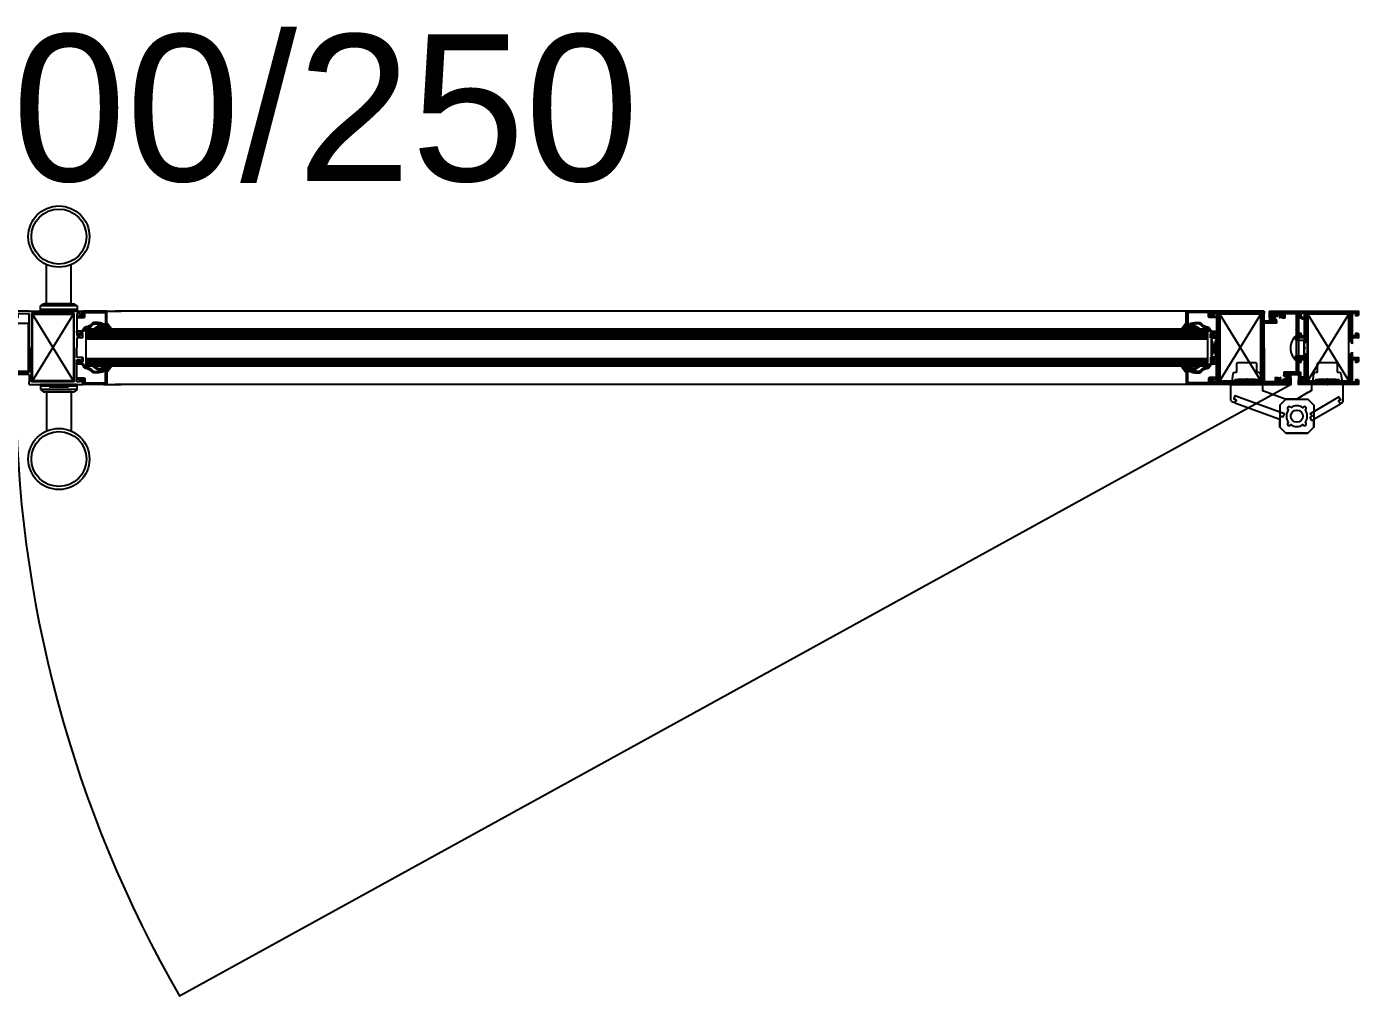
# Model space of a CAD drawing. Header units: inches. Extents: x 21 to 32698, y 13 to 3712.
# Drawn here: x 4992.7 to 5101.6, y 1296 to 1375.4 of the extents above; entities that cross this region are included whole.
import ezdxf

# ---------------------------------------------------------------- set-up
doc = ezdxf.new("R2010")
doc.units = ezdxf.units.IN
doc.header["$MEASUREMENT"] = 0
doc.layers.get('Defpoints').update_dxf_attribs({"color": 8, "lineweight": 25})
for name, color, linetype, lineweight in [('Z_MİM_-KM-DOOR-FRAM', 8, 'Continuous', 25), ('Z_MİM_-KM-DOOR-IDEN', 8, 'Continuous', 25), ('Z_MİM_-KM-GLAZ-CWMG-1', 8, 'Continuous', 25), ('Z_MİM_00', 8, 'Continuous', 25), ('Z_MİM_11', 8, 'Continuous', 25), ('Z_MİM_GOR3', 8, 'Continuous', 25), ('Z_MİM_MYM_CAM', 8, 'Continuous', 25), ('Z_MİM_profiller', 8, 'Continuous', 25)]:
    doc.layers.add(name, color=color, linetype=linetype, lineweight=lineweight)
doc.styles.add('STYLE1', font='arial.ttf', dxfattribs={"height": 1})
pattern_1 = [(45, (-12.07031, 30.651621), (-0.00883883476, 0.00883883476), [])]

# ---------------------------------------------------------------- blocks, each defined once
blk = doc.blocks.new('2213')
for p, q in [((50, 70), (94, 70)), ((50, 70), (50, 68)), ((50, 62), (50, 68)), ((52, 68), (52, 40)), ((87, 68), (52, 68)), ((87, 40), (87, 68)), ((89, 68), (89, 50)), ((92, 68), (89, 68)), ((92, 66), (92, 68)), ((50, 62), (40, 62)), ((40, 62), (40, 60)), ((40, 60), (50, 60)), ((50, 40.3), (50, 60)), ((89, 50), (92, 50)), ((89, 48), (89, 40.3)), ((94, 48), (89, 48)), ((92, 50), (92, 52)), ((50, 40.3), (50.3, 40)), ((50, 39.7), (50.3, 40)), ((50, 39.7), (50, 12)), ((52, 12), (52, 40)), ((87, 40), (87, 12)), ((89, 40.3), (88.7, 40)), ((89, 39.7), (88.7, 40)), ((89, 32), (89, 39.7)), ((94, 32), (89, 32)), ((89, 12), (89, 30)), ((89, 30), (92, 30)), ((92, 30), (92, 28)), ((28, 10), (28, 15.5)), ((31, 14.3), (29.5, 14.3)), ((29.5, 14.3), (29.5, 11.8)), ((29.5, 11.8), (39.5, 11.8)), ((39.5, 14.3), (38, 14.3)), ((39.5, 11.8), (39.5, 14.3)), ((41, 15.5), (41, 12)), ((41, 12), (50, 12)), ((87, 12), (52, 12)), ((92, 12), (89, 12)), ((92, 14), (92, 12)), ((50, 10), (28, 10)), ((50, 10), (94, 10))]:
    blk.add_line(p, q)
for points in [[(94, 70), (94, 67, -0.414214), (93, 66), (92, 66)], [(94, 48), (94, 51, 0.414214), (93, 52), (92, 52)], [(94, 32), (94, 29, -0.414214), (93, 28), (92, 28)], [(28, 15.5), (30.4, 15.5, -0.414214), (31, 14.9), (31, 14.3)], [(41, 15.5), (38.6, 15.5, 0.414214), (38, 14.9), (38, 14.3)], [(94, 10), (94, 13, 0.414214), (93, 14), (92, 14)]]:
    blk.add_lwpolyline(points, format="xyb")
blk = doc.blocks.new('*X99')
for p, q in [((0.6, 14.7), (1.1, 15.2)), ((4.5, 11.4), (0.8, 15.2)), ((1, 13.3), (2.1, 14.5)), ((3.3, 10.8), (1, 13.1)), ((1.3, 11.9), (3.2, 13.8)), ((1.6, 10.4), (4.2, 13)), ((4.3, 11.4), (5.2, 12.2)), ((1.3, 0.4), (0.9, 0.9)), ((1, 1), (3.1, 3.1)), ((1.1, 8.1), (1.6, 8.6)), ((2, 1.5), (1.5, 2.1)), ((4.5, 7.9), (1.6, 10.8)), ((1.9, 8.9), (3.3, 10.4)), ((1.9, 7.2), (3.6, 8.9)), ((4.5, 6.1), (1.9, 8.7)), ((2.7, 2.6), (2, 3.3)), ((4, 4.8), (2.5, 6.4)), ((2.5, 4.3), (4.6, 6.3)), ((2.6, 6.1), (4.4, 8)), ((3.4, 3.6), (2.6, 4.5))]:
    blk.add_line(p, q)
blk = doc.blocks.new('m12')
for p, q in [((-539.3, 1418.5), (-560.9, 1405.9)), ((-474.6, 1405.2), (-511.3, 1418.5))]:
    blk.add_line(p, q)
for points in [[(-562.1, 1405.2, 0.26675), (-563.3, 1403.1), (-563.3, 1390), (-550.6, 1390), (-550.3, 1390.3), (-550, 1390), (-537.3, 1390), (-537.3, 1395), (-535, 1396.4), (-534.9, 1396.8), (-534.4, 1396.7), (-525.3, 1402), (-516.3, 1402), (-511.3, 1407), (-511.3, 1425), (-516.3, 1430), (-534.3, 1430), (-539.3, 1425), (-539.3, 1418.5), (-537.6, 1419.5), (-536.2, 1417.1), (-537.9, 1416.1), (-536.5, 1413.8), (-559.8, 1400.2), (-561.3, 1402.6), (-559.5, 1403.6), (-560.9, 1405.9)], [(-484.3, 1390.3), (-484.6, 1390), (-497.3, 1390), (-497.3, 1395), (-502.7, 1397), (-502.8, 1397.3), (-503.2, 1397.2), (-516.5, 1402), (-534.3, 1402), (-539.3, 1407), (-539.3, 1425), (-534.3, 1430), (-516.3, 1430), (-511.3, 1425), (-511.3, 1418.5), (-512.2, 1416), (-514.1, 1416.7), (-515.1, 1414), (-474.7, 1399.3), (-473.7, 1401.9), (-475.6, 1402.6), (-474.6, 1405.2), (-472.9, 1404.5, -0.315299), (-471.3, 1402.2), (-471.3, 1390), (-484, 1390)], [(-520.4, 1409.1), (-520, 1408.7, 1.081053), (-518, 1410.7), (-518.4, 1411.1, 0.320572), (-518.4, 1421), (-518, 1421.3), (-518.4, 1421), (-518, 1421.3, 1.081053), (-520, 1423.3), (-520.4, 1422.9, 0.320572), (-530.2, 1422.9), (-530.6, 1423.3, 1.081053), (-532.6, 1421.3), (-532.2, 1421, 0.320572), (-532.2, 1411.1), (-532.6, 1410.7, 1.081053), (-530.6, 1408.7), (-530.2, 1409.1), (-530.6, 1408.7), (-530.2, 1409.1, 0.320572)], [(-558.3, 1379.5, 0.414214), (-558.8, 1380), (-559.8, 1380, -0.369155), (-561.3, 1381.3), (-562.3, 1387.7, -0.460755), (-562, 1388), (-559.5, 1388, -0.414214), (-559.3, 1387.8), (-559.3, 1387.6, -0.414214), (-559.6, 1387.3), (-559.8, 1387.3, 0.414214), (-560.1, 1387), (-560.1, 1386.7, 0.414214), (-559.8, 1386.4), (-557.3, 1386.4), (-557.3, 1385.9), (-550.8, 1385.9), (-550.3, 1385.4), (-549.8, 1385.9), (-543.3, 1385.9), (-543.3, 1386.4), (-540.8, 1386.4, 0.414214), (-540.5, 1386.7), (-540.5, 1387, 0.414214), (-540.8, 1387.3), (-541, 1387.3, -0.414214), (-541.3, 1387.6), (-541.3, 1387.8, -0.414214), (-541, 1388), (-538.5, 1388, -0.460755), (-538.3, 1387.7), (-539.3, 1381.3, -0.369155), (-540.8, 1380), (-541.8, 1380, 0.414214), (-542.3, 1379.5), (-542.3, 1373, -0.414214), (-543.3, 1372), (-550.3, 1372), (-557.3, 1372, -0.414214), (-558.3, 1373)], [(-492.3, 1379.5, 0.414214), (-492.8, 1380), (-493.8, 1380, -0.369155), (-495.3, 1381.3), (-496.3, 1387.7, -0.460755), (-496, 1388), (-493.5, 1388, -0.414214), (-493.3, 1387.8), (-493.3, 1387.6, -0.414214), (-493.6, 1387.3), (-493.8, 1387.3, 0.414214), (-494.1, 1387), (-494.1, 1386.7, 0.414214), (-493.8, 1386.4), (-491.3, 1386.4), (-491.3, 1385.9), (-484.8, 1385.9), (-484.3, 1385.4), (-483.8, 1385.9), (-477.3, 1385.9), (-477.3, 1386.4), (-474.8, 1386.4, 0.414214), (-474.5, 1386.7), (-474.5, 1387, 0.414214), (-474.8, 1387.3), (-475, 1387.3, -0.414214), (-475.3, 1387.6), (-475.3, 1387.8, -0.414214), (-475, 1388), (-472.5, 1388, -0.460755), (-472.3, 1387.7), (-473.3, 1381.3, -0.369155), (-474.8, 1380), (-475.8, 1380, 0.414214), (-476.3, 1379.5), (-476.3, 1373, -0.414214), (-477.3, 1372), (-484.3, 1372), (-491.3, 1372, -0.414214), (-492.3, 1373)]]:
    blk.add_lwpolyline(points, format="xyb", close=True)
blk.add_circle((-525.3, 1416), 5)
blk = doc.blocks.new('*X100')
for p, q in [((0.6, 14.7), (1.1, 15.2)), ((4.5, 11.4), (0.8, 15.2)), ((1, 13.3), (2.1, 14.5)), ((3.3, 10.8), (1, 13.1)), ((1.3, 11.9), (3.2, 13.8)), ((1.6, 10.4), (4.2, 13)), ((4.3, 11.4), (5.2, 12.2)), ((1.3, 0.4), (0.9, 0.9)), ((1, 1), (3.1, 3.1)), ((1.1, 8.1), (1.6, 8.6)), ((2, 1.5), (1.5, 2.1)), ((4.5, 7.9), (1.6, 10.8)), ((1.9, 8.9), (3.3, 10.4)), ((1.9, 7.2), (3.6, 8.9)), ((4.5, 6.1), (1.9, 8.7)), ((2.7, 2.6), (2, 3.3)), ((4, 4.8), (2.5, 6.4)), ((2.5, 4.3), (4.6, 6.3)), ((2.6, 6.1), (4.4, 8)), ((3.4, 3.6), (2.6, 4.5))]:
    blk.add_line(p, q)
blk = doc.blocks.new('2205')
for p, q in [((24, 52), (24, 56)), ((24, 56), (26.1, 56)), ((26.1, 56), (26.1, 57.5)), ((26.1, 57.5), (28.7, 55.4)), ((12, 50), (12, 52)), ((12, 52), (24, 52)), ((22, 50), (12, 50)), ((22, 15.3), (22, 50)), ((24, 5.7), (24, 50)), ((24, 50), (26, 50)), ((26, 54), (26, 50)), ((27.5, 54), (26, 54)), ((22, 15.3), (22.3, 15)), ((22.3, 15), (22, 14.7)), ((22, 2), (22, 14.7)), ((0, 0), (0, 5.5)), ((0, 5.5), (2.5, 5.5)), ((0, 0), (24, 0)), ((3, 4.3), (1.5, 4.3)), ((1.5, 4.3), (1.5, 1.8)), ((1.5, 1.8), (11.5, 1.8)), ((3, 5), (3, 4.3)), ((10, 4.3), (10, 5)), ((11.5, 4.3), (10, 4.3)), ((10.5, 5.5), (13, 5.5)), ((11.5, 1.8), (11.5, 4.3)), ((13, 5.5), (13, 2)), ((13, 2), (22, 2)), ((25.7, 5.7), (24, 5.7)), ((24, 0), (24, 4.2)), ((24, 4.2), (26, 4.2)), ((25.7, 5.7), (27.7, 6.8)), ((26, 4.2), (28.4, 5.6))]:
    blk.add_line(p, q)
for centre, radius, start, end in [((27.96, 54.82), 0.94, 240.70864, 38.08877), ((2.5, 5), 0.5, 0, 90), ((10.5, 5), 0.5, 90, 180), ((27.9, 6.11), 0.717, 314.47229, 106.04058)]:
    blk.add_arc(centre, radius, start, end)
blk = doc.blocks.new('*X97')
for p, q in [((30.1, 15.8), (28.6, 17.4)), ((28.7, 16.4), (29.3, 16.9)), ((29.4, 17), (30, 17.7)), ((29.7, 13.8), (30.1, 14.2)), ((30.5, 11.9), (29.7, 12.7)), ((29.9, 12.2), (32.8, 15.1)), ((30, 15.9), (30.7, 16.5)), ((32.3, 11.9), (30, 14.2)), ((30.5, 17.2), (30.1, 17.7)), ((31.1, 15.2), (32.1, 16.2)), ((32.9, 14.8), (31.2, 16.5)), ((34.1, 11.9), (31.2, 14.8)), ((31.3, 17.2), (31.9, 17.8)), ((31.3, 11.9), (33.6, 14.1)), ((32.3, 17.2), (31.7, 17.8)), ((33.1, 17.2), (33.5, 17.6)), ((33.1, 11.9), (35.1, 13.9)), ((35.8, 11.9), (33.6, 14.1)), ((34.1, 17.1), (33.7, 17.6)), ((34.9, 11.9), (36.1, 13.1)), ((37.3, 12.2), (36.4, 13.1)), ((36.6, 15.4), (36.6, 15.4)), ((36.6, 11.9), (38.8, 14)), ((38.3, 13), (36.9, 14.3)), ((37, 14), (37.7, 14.7)), ((39.2, 13.8), (39, 14))]:
    blk.add_line(p, q)
blk = doc.blocks.new('A$C26d8dfcf')
h = blk.add_hatch()
h.set_pattern_fill('ANSI31', color=256, scale=0.1, angle=360, style=0)
h.set_pattern_definition([(45, (70.36479, 30.64879), (-0.0088388348, 0.0088388348), [])])
edge = h.paths.add_edge_path()
edge.add_line((144.89, 78.9), (149.29, 78.9))
edge = h.paths.add_edge_path(flags=17)
edge.add_line((149.09, 78.5), (149.09, 78.7))
edge = h.paths.add_edge_path()
edge.add_line((149.09, 78.7), (148.79, 78.7))
edge = h.paths.add_edge_path()
edge.add_line((148.79, 78.7), (148.79, 76.9))
edge = h.paths.add_edge_path()
edge.add_line((148.79, 76.9), (149.09, 76.9))
edge = h.paths.add_edge_path(flags=16)
edge.add_line((149.09, 76.9), (149.09, 77.1))
edge = h.paths.add_edge_path()
edge.add_line((149.29, 76.7), (148.79, 76.7))
edge = h.paths.add_edge_path()
edge.add_line((148.79, 76.7), (148.79, 75.93))
edge = h.paths.add_edge_path()
edge.add_line((148.59, 75.9), (148.59, 78.7))
edge = h.paths.add_edge_path()
edge.add_line((148.59, 78.7), (145.09, 78.7))
edge = h.paths.add_edge_path()
edge.add_line((145.09, 78.7), (145.09, 75.9))
edge = h.paths.add_edge_path()
edge.add_line((148.79, 75.93), (148.76, 75.9))
edge = h.paths.add_edge_path()
edge.add_line((144.89, 75.93), (144.89, 78.7))
edge = h.paths.add_edge_path()
edge.add_line((144.89, 75.93), (144.92, 75.9))
edge = h.paths.add_edge_path()
edge.add_line((149.29, 76.7), (149.29, 77))
edge.add_arc((149.19, 77), 0.1, 0, 90)
edge.add_line((149.19, 77.1), (149.09, 77.1))
edge = h.paths.add_edge_path()
edge.add_line((149.29, 78.9), (149.29, 78.6))
edge.add_arc((149.19, 78.6), 0.1, 270, 360, ccw=False)
edge.add_line((149.19, 78.5), (149.09, 78.5))
edge = h.paths.add_edge_path()
edge.add_line((149.29, 72.9), (149.29, 73.2))
edge.add_arc((149.19, 73.2), 0.1, 0, 90)
edge.add_line((149.19, 73.3), (149.09, 73.3))
edge = h.paths.add_edge_path()
edge.add_line((149.29, 75.1), (149.29, 74.8))
edge.add_arc((149.19, 74.8), 0.1, 270, 360, ccw=False)
edge.add_line((149.19, 74.7), (149.09, 74.7))
edge = h.paths.add_edge_path()
edge.add_line((144.89, 75.87), (144.92, 75.9))
edge = h.paths.add_edge_path()
edge.add_line((144.89, 75.87), (144.89, 73.9))
edge = h.paths.add_edge_path()
edge.add_line((148.79, 75.87), (148.76, 75.9))
edge = h.paths.add_edge_path()
edge.add_line((145.09, 73.1), (145.09, 75.9))
edge = h.paths.add_edge_path()
edge.add_line((148.59, 73.1), (145.09, 73.1))
edge = h.paths.add_edge_path()
edge.add_line((148.59, 75.9), (148.59, 73.1))
edge = h.paths.add_edge_path()
edge.add_line((148.79, 75.1), (148.79, 75.87))
edge = h.paths.add_edge_path()
edge.add_line((149.29, 75.1), (148.79, 75.1))
edge = h.paths.add_edge_path(flags=16)
edge.add_line((149.09, 74.9), (149.09, 74.7))
edge = h.paths.add_edge_path()
edge.add_line((148.79, 74.9), (149.09, 74.9))
edge = h.paths.add_edge_path()
edge.add_line((148.79, 73.1), (148.79, 74.9))
edge = h.paths.add_edge_path()
edge.add_line((149.09, 73.1), (148.79, 73.1))
edge = h.paths.add_edge_path(flags=16)
edge.add_line((149.09, 73.3), (149.09, 73.1))
edge = h.paths.add_edge_path()
edge.add_line((144.89, 72.9), (149.29, 72.9))
edge = h.paths.add_edge_path()
edge.add_line((144.89, 72.9), (144.89, 73.1))
edge = h.paths.add_edge_path()
edge.add_line((144.89, 73.7), (144.89, 73.1))
edge = h.paths.add_edge_path()
edge.add_line((144.89, 73.7), (143.89, 73.7))
edge = h.paths.add_edge_path()
edge.add_line((143.89, 73.7), (143.89, 73.9))
edge = h.paths.add_edge_path()
edge.add_line((143.89, 73.9), (144.89, 73.9))
edge = h.paths.add_edge_path()
edge.add_line((144.89, 78.9), (142.69, 78.9))
edge = h.paths.add_edge_path()
edge.add_line((142.69, 78.9), (142.69, 78.35))
edge = h.paths.add_edge_path(flags=16)
edge.add_line((142.99, 78.47), (142.84, 78.47))
edge = h.paths.add_edge_path()
edge.add_line((142.84, 78.47), (142.84, 78.72))
edge = h.paths.add_edge_path()
edge.add_line((142.84, 78.72), (143.84, 78.72))
edge = h.paths.add_edge_path()
edge.add_line((143.84, 78.72), (143.84, 78.47))
edge = h.paths.add_edge_path(flags=16)
edge.add_line((143.84, 78.47), (143.69, 78.47))
edge = h.paths.add_edge_path()
edge.add_line((143.99, 78.35), (143.99, 78.7))
edge = h.paths.add_edge_path()
edge.add_line((143.99, 78.7), (144.89, 78.7))
edge = h.paths.add_edge_path()
edge.add_line((142.69, 78.35), (142.93, 78.35))
edge.add_arc((142.93, 78.41), 0.06, 270, 360)
edge.add_line((142.99, 78.41), (142.99, 78.47))
edge = h.paths.add_edge_path()
edge.add_line((143.99, 78.35), (143.75, 78.35))
edge.add_arc((143.75, 78.41), 0.06, 180, 270, ccw=False)
edge.add_line((143.69, 78.41), (143.69, 78.47))
h = blk.add_hatch(color=256)
h.paths.add_polyline_path([(145.09, 73.1), (145.09, 75.9), (145.09, 78.7), (148.59, 78.7), (148.59, 75.9), (148.59, 73.1)])
h.paths.add_polyline_path([(145.09, 73.1), (148.59, 73.1), (148.59, 75.9), (148.59, 78.7), (145.09, 78.7), (145.09, 75.9)], flags=16)
h = blk.add_hatch()
h.set_pattern_fill('ANSI31', color=256, scale=0.1, angle=360, style=0)
h.set_pattern_definition([(45, (-12.11031, 30.651621), (-0.00883883476, 0.00883883476), [])])
h.paths.add_polyline_path([(245.95, 73.1), (245.95, 75.87), (245.92, 75.9), (245.95, 75.93), (245.95, 77.9), (246.95, 77.9), (246.95, 78.1), (245.95, 78.1), (245.95, 78.7), (245.95, 78.9), (241.55, 78.9), (241.55, 78.6, 0.414214), (241.65, 78.5), (241.75, 78.5), (241.75, 78.7), (242.05, 78.7), (242.05, 76.9), (241.75, 76.9), (241.75, 77.1), (241.65, 77.1, 0.414214), (241.55, 77), (241.55, 76.7), (242.05, 76.7), (242.05, 75.93), (242.08, 75.9), (242.05, 75.87), (242.05, 75.1), (241.55, 75.1), (241.55, 74.8, 0.414214), (241.65, 74.7), (241.75, 74.7), (241.75, 74.9), (242.05, 74.9), (242.05, 73.1), (241.75, 73.1), (241.75, 73.3), (241.65, 73.3, 0.414214), (241.55, 73.2), (241.55, 72.9), (243.78, 72.9), (243.78, 73.1), (242.25, 73.1), (242.25, 75.9), (242.25, 78.7), (245.75, 78.7), (245.75, 75.9), (245.75, 73.1), (243.78, 73.1), (243.78, 72.9), (245.95, 72.9), (248.15, 72.9), (248.15, 73.45), (247.91, 73.45, 0.414214), (247.85, 73.39), (247.85, 73.33), (248, 73.33), (248, 73.08), (247, 73.08), (247, 73.33), (247.15, 73.33), (247.15, 73.39, 0.414214), (247.09, 73.45), (246.85, 73.45), (246.85, 73.1)])
h = blk.add_hatch()
h.set_pattern_fill('ANSI31', color=256, scale=0.1, angle=360, style=0)
h.set_pattern_definition(pattern_1)
h.paths.add_polyline_path([(248.55, 73.9), (247.55, 73.9), (247.55, 73.7), (248.75, 73.7), (248.75, 73.3), (248.96, 73.3), (248.96, 73.15), (249.22, 73.36, 0.819804), (249.1, 73.5), (248.95, 73.5), (248.95, 73.9), (248.75, 73.9), (248.75, 75.22), (248.55, 75.22)])
h.paths.add_polyline_path([(248.55, 77.43), (248.58, 77.4), (248.55, 77.37), (248.55, 76.52), (248.75, 76.52), (248.75, 78.33), (248.92, 78.33), (249.12, 78.22, 0.778257), (249.19, 78.34), (248.95, 78.48), (248.75, 78.48), (248.75, 78.9), (246.35, 78.9), (246.35, 78.35), (246.6, 78.35, 0.414214), (246.65, 78.4), (246.65, 78.47), (246.5, 78.47), (246.5, 78.72), (247.5, 78.72), (247.5, 78.47), (247.35, 78.47), (247.35, 78.4, 0.414214), (247.4, 78.35), (247.65, 78.35), (247.65, 78.7), (248.55, 78.7)])
h = blk.add_hatch()
h.set_pattern_fill('ANSI31', color=256, scale=0.1, angle=360, style=0)
h.set_pattern_definition(pattern_1)
h.paths.add_polyline_path([(253.65, 72.9), (253.65, 73.2, 0.414214), (253.55, 73.3), (253.45, 73.3), (253.45, 73.1), (253.15, 73.1), (253.15, 74.9), (253.45, 74.9), (253.45, 74.7), (253.56, 74.7, 0.383704), (253.65, 74.8), (253.65, 75.1), (253.15, 75.1), (253.15, 75.53), (252.99, 75.37), (252.95, 75.37), (252.95, 73.1), (250.34, 73.1), (250.34, 72.9)])
h.paths.add_polyline_path([(249.45, 73.1), (249.45, 75.4), (249.25, 75.4), (249.25, 75.1), (248.75, 75.1), (248.75, 74.8, 0.414214), (248.85, 74.7), (248.95, 74.7), (248.95, 74.9), (249.25, 74.9), (249.25, 73.1), (248.95, 73.1), (248.95, 73.3), (248.85, 73.3, 0.414214), (248.75, 73.2), (248.75, 72.9), (250.34, 72.9), (250.34, 73.1)])
h.paths.add_polyline_path([(249.45, 78.7), (252.95, 78.7), (252.95, 76.37), (252.99, 76.37), (253.15, 76.21), (253.15, 76.7), (253.65, 76.7), (253.65, 77, 0.414214), (253.55, 77.1), (253.45, 77.1), (253.45, 76.9), (253.15, 76.9), (253.15, 78.7), (253.45, 78.7), (253.45, 78.5), (253.55, 78.5, 0.414214), (253.65, 78.6), (253.65, 78.9), (248.75, 78.9), (248.75, 78.6, 0.414214), (248.85, 78.5), (248.95, 78.5), (248.95, 78.7), (249.25, 78.7), (249.25, 76.9), (248.95, 76.9), (248.95, 77.1), (248.85, 77.1, 0.414214), (248.75, 77), (248.75, 76.7), (249.25, 76.7), (249.25, 76.34), (249.45, 76.34)])
at = {"layer": 'Z_MİM_profiller'}
h = blk.add_hatch(color=256, dxfattribs=at)
edge = h.paths.add_edge_path()
edge.add_line((149.1, 77.24), (148.82, 77.24))
edge.add_arc((148.82, 77.18), 0.0546, 90, 240)
edge.add_line((148.79, 77.13), (148.99, 77.02))
edge.add_arc((149.01, 77.05), 0.03, 240, 360)
edge.add_line((149.04, 77.05), (149.04, 77.12))
edge.add_line((149.04, 77.12), (149.1, 77.12))
edge.add_arc((149.1, 77.42), 0.3, 270, 325)
edge.add_line((149.35, 77.24), (149.45, 77.4))
edge.add_arc((149.62, 77.28), 0.2, 100.3213, 145, ccw=False)
edge.add_arc((149.42, 78.38), 0.92, 280.3213, 318.6167)
edge.add_arc((150.26, 77.64), 0.2, 90, 138.6167, ccw=False)
edge.add_line((150.26, 77.84), (150.5, 77.84))
edge.add_arc((150.46, 76.85), 1, 61.045, 87.2706, ccw=False)
edge.add_arc((151.04, 77.9), 0.2, 241.045, 270)
edge.add_line((151.04, 77.7), (151.23, 77.7))
edge.add_arc((151.23, 77.73), 0.03, 270, 360)
edge.add_line((151.26, 77.73), (151.26, 78.87))
edge.add_arc((151.23, 78.87), 0.03, 0, 90)
edge.add_line((151.23, 78.9), (149.31, 78.9))
edge.add_arc((149.31, 78.87), 0.03, 90, 180)
edge.add_line((149.28, 78.87), (149.28, 78.81))
edge.add_arc((149.31, 78.81), 0.03, 180, 270)
edge.add_line((149.31, 78.78), (149.33, 78.78))
edge.add_line((149.33, 78.78), (149.33, 78.48))
edge.add_line((149.33, 78.48), (149.06, 78.48))
edge.add_line((149.06, 78.48), (149.04, 78.51))
edge.add_arc((149.01, 78.5), 0.03, 30, 120)
edge.add_line((148.99, 78.52), (148.82, 78.42))
edge.add_arc((148.84, 78.39), 0.0361, 120, 270)
edge.add_line((148.84, 78.36), (149.35, 78.36))
edge.add_arc((149.35, 78.46), 0.1, 270, 360)
edge.add_line((149.45, 78.46), (149.45, 78.73))
edge.add_arc((149.5, 78.73), 0.05, 90, 180, ccw=False)
edge.add_line((149.5, 78.78), (151.09, 78.78))
edge.add_arc((151.09, 78.73), 0.05, 0, 90, ccw=False)
edge.add_line((151.14, 78.73), (151.14, 77.87))
edge.add_arc((151.09, 77.87), 0.05, -90, 0, ccw=False)
edge.add_line((151.09, 77.82), (151.03, 77.82))
edge.add_arc((151.03, 77.89), 0.07, 240.9209, 270, ccw=False)
edge.add_arc((150.46, 76.85), 1.12, 60.9209, 92.579)
edge.add_line((150.41, 77.96), (150.26, 77.96))
edge.add_arc((150.26, 77.64), 0.32, 90, 138.6167)
edge.add_arc((149.42, 78.38), 0.8, 280.3213, 318.6167, ccw=False)
edge.add_arc((149.62, 77.28), 0.32, 100.3213, 145)
edge.add_line((149.36, 77.47), (149.25, 77.31))
edge.add_arc((149.1, 77.42), 0.18, 270, 325, ccw=False)
h = blk.add_hatch(color=256, dxfattribs=at)
edge = h.paths.add_edge_path()
edge.add_line((241.72, 77.25), (242, 77.25))
edge.add_arc((242, 77.19), 0.0546, -60, 90, ccw=False)
edge.add_line((242.03, 77.14), (241.83, 77.03))
edge.add_arc((241.82, 77.06), 0.03, 180, 300, ccw=False)
edge.add_line((241.79, 77.06), (241.79, 77.13))
edge.add_line((241.79, 77.13), (241.72, 77.13))
edge.add_arc((241.72, 77.43), 0.3, 215, 270, ccw=False)
edge.add_line((241.48, 77.25), (241.37, 77.41))
edge.add_arc((241.21, 77.29), 0.2, 35, 79.6787)
edge.add_arc((241.41, 78.4), 0.92, 221.3833, 259.6787, ccw=False)
edge.add_arc((240.57, 77.65), 0.2, 41.3833, 90)
edge.add_line((240.57, 77.85), (240.32, 77.85))
edge.add_arc((240.37, 76.86), 1, 92.7294, 118.955)
edge.add_arc((239.79, 77.91), 0.2, 270, 298.955, ccw=False)
edge.add_line((239.79, 77.71), (239.6, 77.71))
edge.add_arc((239.6, 77.74), 0.03, 180, 270, ccw=False)
edge.add_line((239.57, 77.74), (239.57, 78.88))
edge.add_arc((239.6, 78.88), 0.03, 90, 180, ccw=False)
edge.add_line((239.6, 78.91), (241.52, 78.91))
edge.add_arc((241.52, 78.88), 0.03, 0, 90, ccw=False)
edge.add_line((241.55, 78.88), (241.55, 78.82))
edge.add_arc((241.52, 78.82), 0.03, -90, 0, ccw=False)
edge.add_line((241.52, 78.79), (241.5, 78.79))
edge.add_line((241.5, 78.79), (241.5, 78.49))
edge.add_line((241.5, 78.49), (241.77, 78.49))
edge.add_line((241.77, 78.49), (241.79, 78.52))
edge.add_arc((241.81, 78.51), 0.03, 60, 150, ccw=False)
edge.add_line((241.83, 78.53), (242, 78.43))
edge.add_arc((241.98, 78.4), 0.0361, -90, 60, ccw=False)
edge.add_line((241.98, 78.37), (241.48, 78.37))
edge.add_arc((241.48, 78.47), 0.1, 180, 270, ccw=False)
edge.add_line((241.38, 78.47), (241.38, 78.74))
edge.add_arc((241.33, 78.74), 0.05, 360, 450)
edge.add_line((241.33, 78.79), (239.74, 78.79))
edge.add_arc((239.74, 78.74), 0.05, 90, 180)
edge.add_line((239.69, 78.74), (239.69, 77.88))
edge.add_arc((239.74, 77.88), 0.05, 180, 270)
edge.add_line((239.74, 77.83), (239.79, 77.83))
edge.add_arc((239.79, 77.9), 0.07, 270, 299.0791)
edge.add_arc((240.37, 76.86), 1.12, 87.421, 119.0791, ccw=False)
edge.add_line((240.42, 77.97), (240.57, 77.97))
edge.add_arc((240.57, 77.65), 0.32, 41.3833, 90, ccw=False)
edge.add_arc((241.41, 78.4), 0.8, 221.3833, 259.6787)
edge.add_arc((241.21, 77.29), 0.32, 35, 79.6787, ccw=False)
edge.add_line((241.47, 77.48), (241.58, 77.32))
edge.add_arc((241.72, 77.43), 0.18, 215, 270)
h = blk.add_hatch(color=256, dxfattribs=at)
edge = h.paths.add_edge_path()
edge.add_line((149.1, 74.56), (148.82, 74.56))
edge.add_arc((148.82, 74.61), 0.0546, 120, 270, ccw=False)
edge.add_line((148.79, 74.66), (148.99, 74.77))
edge.add_arc((149.01, 74.75), 0.03, 0, 120, ccw=False)
edge.add_line((149.04, 74.75), (149.04, 74.68))
edge.add_line((149.04, 74.68), (149.1, 74.68))
edge.add_arc((149.1, 74.38), 0.3, 35, 90, ccw=False)
edge.add_line((149.35, 74.55), (149.45, 74.39))
edge.add_arc((149.62, 74.51), 0.2, 215, 259.6787)
edge.add_arc((149.42, 73.41), 0.92, 41.3833, 79.6787, ccw=False)
edge.add_arc((150.26, 74.15), 0.2, 221.3833, 270)
edge.add_line((150.26, 73.95), (150.5, 73.95))
edge.add_arc((150.46, 74.95), 1, 272.7294, 298.955)
edge.add_arc((151.04, 73.9), 0.2, 90, 118.955, ccw=False)
edge.add_line((151.04, 74.1), (151.23, 74.1))
edge.add_arc((151.23, 74.07), 0.03, 0, 90, ccw=False)
edge.add_line((151.26, 74.07), (151.26, 72.93))
edge.add_arc((151.23, 72.93), 0.03, 270, 360, ccw=False)
edge.add_line((151.23, 72.9), (149.31, 72.9))
edge.add_arc((149.31, 72.93), 0.03, 180, 270, ccw=False)
edge.add_line((149.28, 72.93), (149.28, 72.99))
edge.add_arc((149.31, 72.99), 0.03, 90, 180, ccw=False)
edge.add_line((149.31, 73.02), (149.33, 73.02))
edge.add_line((149.33, 73.02), (149.33, 73.32))
edge.add_line((149.33, 73.32), (149.06, 73.32))
edge.add_line((149.06, 73.32), (149.04, 73.28))
edge.add_arc((149.01, 73.3), 0.03, 240, 330, ccw=False)
edge.add_line((148.99, 73.27), (148.82, 73.37))
edge.add_arc((148.84, 73.4), 0.0361, 90, 240, ccw=False)
edge.add_line((148.84, 73.44), (149.35, 73.44))
edge.add_arc((149.35, 73.34), 0.1, 0, 90, ccw=False)
edge.add_line((149.45, 73.34), (149.45, 73.07))
edge.add_arc((149.5, 73.07), 0.05, 180, 270)
edge.add_line((149.5, 73.02), (151.09, 73.02))
edge.add_arc((151.09, 73.07), 0.05, 270, 360)
edge.add_line((151.14, 73.07), (151.14, 73.93))
edge.add_arc((151.09, 73.93), 0.05, 360, 450)
edge.add_line((151.09, 73.98), (151.03, 73.98))
edge.add_arc((151.03, 73.91), 0.07, 90, 119.0791)
edge.add_arc((150.46, 74.95), 1.12, 267.421, 299.0791, ccw=False)
edge.add_line((150.41, 73.83), (150.26, 73.83))
edge.add_arc((150.26, 74.15), 0.32, 221.3833, 270, ccw=False)
edge.add_arc((149.42, 73.41), 0.8, 41.3833, 79.6787)
edge.add_arc((149.62, 74.51), 0.32, 215, 259.6787, ccw=False)
edge.add_line((149.36, 74.32), (149.25, 74.48))
edge.add_arc((149.1, 74.38), 0.18, 35, 90)
h = blk.add_hatch(color=256, dxfattribs=at)
edge = h.paths.add_edge_path()
edge.add_line((241.72, 74.57), (242, 74.57))
edge.add_arc((242, 74.62), 0.0546, 270, 420)
edge.add_line((242.03, 74.67), (241.83, 74.78))
edge.add_arc((241.82, 74.76), 0.03, 60, 180)
edge.add_line((241.79, 74.76), (241.79, 74.69))
edge.add_line((241.79, 74.69), (241.72, 74.69))
edge.add_arc((241.72, 74.39), 0.3, 90, 145)
edge.add_line((241.48, 74.56), (241.37, 74.4))
edge.add_arc((241.21, 74.52), 0.2, 280.3213, 325, ccw=False)
edge.add_arc((241.41, 73.42), 0.92, 100.3213, 138.6167)
edge.add_arc((240.57, 74.16), 0.2, 270, 318.6167, ccw=False)
edge.add_line((240.57, 73.96), (240.32, 73.96))
edge.add_arc((240.37, 74.96), 1, 241.045, 267.2706, ccw=False)
edge.add_arc((239.79, 73.91), 0.2, 61.045, 90)
edge.add_line((239.79, 74.11), (239.6, 74.11))
edge.add_arc((239.6, 74.08), 0.03, 90, 180)
edge.add_line((239.57, 74.08), (239.57, 72.94))
edge.add_arc((239.6, 72.94), 0.03, 180, 270)
edge.add_line((239.6, 72.91), (241.52, 72.91))
edge.add_arc((241.52, 72.94), 0.03, 270, 360)
edge.add_line((241.55, 72.94), (241.55, 73))
edge.add_arc((241.52, 73), 0.03, 360, 450)
edge.add_line((241.52, 73.03), (241.5, 73.03))
edge.add_line((241.5, 73.03), (241.5, 73.33))
edge.add_line((241.5, 73.33), (241.77, 73.33))
edge.add_line((241.77, 73.33), (241.79, 73.29))
edge.add_arc((241.81, 73.31), 0.03, 210, 300)
edge.add_line((241.83, 73.28), (242, 73.38))
edge.add_arc((241.98, 73.41), 0.0361, 300, 450)
edge.add_line((241.98, 73.45), (241.48, 73.45))
edge.add_arc((241.48, 73.35), 0.1, 90, 180)
edge.add_line((241.38, 73.35), (241.38, 73.08))
edge.add_arc((241.33, 73.08), 0.05, -90, 0, ccw=False)
edge.add_line((241.33, 73.03), (239.74, 73.03))
edge.add_arc((239.74, 73.08), 0.05, 180, 270, ccw=False)
edge.add_line((239.69, 73.08), (239.69, 73.94))
edge.add_arc((239.74, 73.94), 0.05, 90, 180, ccw=False)
edge.add_line((239.74, 73.99), (239.79, 73.99))
edge.add_arc((239.79, 73.92), 0.07, 60.9209, 90, ccw=False)
edge.add_arc((240.37, 74.96), 1.12, 240.9209, 272.579)
edge.add_line((240.42, 73.84), (240.57, 73.84))
edge.add_arc((240.57, 74.16), 0.32, 270, 318.6167)
edge.add_arc((241.41, 73.42), 0.8, 100.3213, 138.6167, ccw=False)
edge.add_arc((241.21, 74.52), 0.32, 280.3213, 325)
edge.add_line((241.47, 74.34), (241.58, 74.49))
edge.add_arc((241.72, 74.39), 0.18, 90, 145, ccw=False)
for p, q in [((145.83, 79.31), (146.08, 79.49)), ((148.83, 79.31), (145.83, 79.31)), ((145.83, 79.01), (145.83, 79.31)), ((148.83, 79.01), (145.83, 79.01)), ((148.83, 79.01), (145.83, 79.01)), ((146.08, 79.49), (148.58, 79.49)), ((148.35, 79.49), (146.13, 79.49)), ((146.13, 79.49), (148.53, 79.49)), ((148.35, 79.49), (146.13, 79.49)), ((146.13, 79.49), (148.53, 79.49)), ((148.35, 79.49), (146.13, 79.49)), ((146.13, 79.49), (148.53, 79.49)), ((148.35, 79.49), (146.13, 79.49)), ((146.13, 79.49), (148.53, 79.49)), ((148.83, 79.31), (148.58, 79.49)), ((148.83, 79.31), (148.83, 79.01)), ((150.99, 78.9), (152.43, 78.9)), ((240.5, 78.9, 0), (151.93, 78.9)), ((249.25, 76.34), (249.45, 76.34)), ((148.83, 72.77), (145.83, 72.77)), ((145.83, 72.77), (145.83, 72.47)), ((148.83, 72.77), (145.83, 72.77)), ((148.83, 72.47), (145.83, 72.47)), ((145.83, 72.47), (146.08, 72.29)), ((146.08, 72.29), (148.58, 72.29)), ((148.35, 72.29), (146.13, 72.29)), ((146.13, 72.29), (148.53, 72.29)), ((148.35, 72.29), (146.13, 72.29)), ((146.13, 72.29), (148.53, 72.29)), ((148.35, 72.29), (146.13, 72.29)), ((146.13, 72.29), (148.53, 72.29)), ((148.35, 72.29), (146.13, 72.29)), ((146.13, 72.29), (148.53, 72.29)), ((148.83, 72.47), (148.58, 72.29)), ((148.83, 72.47), (148.83, 72.77)), ((150.99, 72.9), (152.43, 72.9)), ((240.5, 72.9, 0), (151.93, 72.9))]:
    blk.add_line(p, q)
at = {"ltscale": 3}
for p, q in [((146.33, 79.49), (148.33, 79.49)), ((146.33, 72.29), (148.33, 72.29))]:
    blk.add_line(p, q, dxfattribs=at)
at = {"elevation": 0}
for points in [[(145.83, 78.89), (145.83, 79.01), (148.83, 79.01), (148.83, 78.89)], [(145.83, 78.89), (145.83, 79.01), (148.83, 79.01), (148.83, 78.89)], [(145.83, 72.89), (145.83, 72.77), (148.83, 72.77), (148.83, 72.89)], [(145.83, 72.89), (145.83, 72.77), (148.83, 72.77), (148.83, 72.89)]]:
    blk.add_lwpolyline(points, close=True, dxfattribs=at)
blk.add_lwpolyline([(253.15, 75.53), (253.15, 75.1), (253.65, 75.1), (253.65, 74.8, -0.414214), (253.55, 74.7), (253.45, 74.7), (253.45, 74.9), (253.15, 74.9), (253.15, 73.1), (253.45, 73.1), (253.45, 73.3), (253.55, 73.3, -0.414214), (253.65, 73.2), (253.65, 72.9), (248.75, 72.9), (248.75, 73.2, -0.414214), (248.85, 73.3), (248.95, 73.3), (248.95, 73.1), (249.25, 73.1), (249.25, 74.9), (248.95, 74.9), (248.95, 74.7), (248.85, 74.7, -0.414214), (248.75, 74.8), (248.75, 75.1), (249.25, 75.1), (249.25, 75.87), (249.28, 75.9), (249.25, 75.93), (249.25, 76.7), (248.75, 76.7), (248.75, 77, -0.414214), (248.85, 77.1), (248.95, 77.1), (248.95, 76.9), (249.25, 76.9), (249.25, 78.7), (248.95, 78.7), (248.95, 78.5), (248.85, 78.5, -0.414214), (248.75, 78.6), (248.75, 78.9), (253.65, 78.9), (253.65, 78.6, -0.414214), (253.55, 78.5), (253.45, 78.5), (253.45, 78.7), (253.15, 78.7), (253.15, 76.9), (253.45, 76.9), (253.45, 77.1), (253.55, 77.1, -0.414214), (253.65, 77), (253.65, 76.7), (253.15, 76.7), (253.15, 76.21)], format="xyb")
blk.add_lwpolyline([(252.95, 76.37), (252.95, 78.7), (249.45, 78.7), (249.45, 73.1), (252.95, 73.1), (252.95, 75.37)])
at = {"layer": 'Defpoints', "linetype": 'ByBlock'}
for p in [(149.29, 78.9), (149.29, 78.9), (150.99, 78.9), (144.89, 72.9), (149.29, 72.9), (149.29, 72.9), (149.71, 72.9), (149.71, 72.9), (150.99, 72.9), (151.41, 72.9)]:
    blk.add_point(p, dxfattribs=at)
at = {"layer": 'Z_MİM_-KM-GLAZ-CWMG-1'}
for centre, radius in [((147.33, 84.99), 2.5), ((147.33, 84.99), 2.25), ((147.33, 66.79), 2.5), ((147.33, 66.79), 2.25)]:
    blk.add_circle(centre, radius, dxfattribs=at)
at = {"layer": 'Z_MİM_11', "linetype": 'Continuous'}
for p, q in [((145.18, 73.18), (148.53, 78.63)), ((148.53, 73.18), (145.18, 78.63)), ((242.32, 73.18), (245.67, 78.63)), ((245.67, 73.18), (242.32, 78.63)), ((249.52, 73.18), (252.87, 78.63)), ((252.87, 73.18), (249.52, 78.63))]:
    blk.add_line(p, q, dxfattribs=at)
at = {"layer": 'Z_MİM_11'}
for p, q in [((146.53, 79.02), (148.13, 79.02)), ((146.53, 78.87), (146.53, 79.02)), ((148.13, 78.87), (148.13, 79.02)), ((144.84, 77.87), (143.94, 77.87)), ((144.84, 73.97), (144.84, 77.87)), ((241.62, 76.71), (241.62, 75.13)), ((242.02, 75.13), (241.62, 76.71)), ((242.02, 76.71), (241.62, 75.13)), ((242.02, 76.71), (241.62, 76.71)), ((241.62, 76.71), (241.62, 75.13)), ((242.02, 75.13), (241.62, 76.71)), ((242.02, 76.71), (241.62, 75.13)), ((242.02, 76.71), (241.62, 76.71)), ((241.63, 75.11), (241.63, 76.68)), ((242.03, 76.68), (241.63, 75.11)), ((242.03, 75.11), (241.63, 76.68)), ((242.03, 76.68), (241.63, 76.68)), ((241.63, 75.11), (241.63, 76.68)), ((242.03, 76.68), (241.63, 75.11)), ((242.03, 75.11), (241.63, 76.68)), ((242.03, 76.68), (241.63, 76.68)), ((242.02, 76.71), (242.02, 75.13)), ((242.02, 75.13), (242.02, 76.71)), ((242.03, 76.68), (242.03, 75.11)), ((242.03, 75.11), (242.03, 76.68)), ((248.51, 76.85), (248.51, 76.52)), ((248.51, 76.52), (249.18, 76.52)), ((249.18, 76.52), (249.18, 75.22)), ((241.62, 75.57), (241.62, 76.27)), ((241.63, 76.25), (241.63, 75.55)), ((248.51, 75.22), (249.18, 75.22)), ((248.51, 74.89), (248.51, 75.22)), ((249.25, 75.4), (249.45, 75.4)), ((242.02, 75.13), (241.62, 75.13)), ((242.02, 75.13), (241.62, 75.13)), ((242.03, 75.11), (241.63, 75.11)), ((242.03, 75.11), (241.63, 75.11)), ((143.94, 73.97), (144.84, 73.97)), ((146.53, 72.86), (146.53, 72.71)), ((146.53, 72.71), (148.13, 72.71)), ((148.13, 72.86), (148.13, 72.71))]:
    blk.add_line(p, q, dxfattribs=at)
at = {"layer": 'Z_MİM_11', "linetype": 'Continuous', "elevation": 0}
for points in [[(145.18, 78.63), (148.53, 78.63), (148.53, 73.18), (145.18, 73.18)], [(245.67, 78.63), (242.32, 78.63), (242.32, 73.18), (245.67, 73.18)], [(252.87, 78.63), (249.52, 78.63), (249.52, 73.18), (252.87, 73.18)]]:
    blk.add_lwpolyline(points, close=True, dxfattribs=at)
at = {"layer": 'Z_MİM_11', "elevation": 0}
for points in [[(246.94, 78.2), (246.9, 78.2), (246.84, 78.18), (246.78, 78.18), (246.71, 78.18), (246.65, 78.18), (246.61, 78.18), (246.58, 78.18), (246.54, 78.19), (246.51, 78.2), (246.47, 78.2), (246.47, 78.21), (246.49, 78.23), (246.53, 78.24), (246.58, 78.24), (246.62, 78.25), (246.67, 78.25), (246.72, 78.27), (246.78, 78.3), (246.81, 78.35), (246.83, 78.41), (246.85, 78.47), (246.86, 78.48), (246.91, 78.49), (246.95, 78.49), (247.03, 78.49), (247.12, 78.58), (247.16, 78.59), (247.21, 78.58), (247.24, 78.55), (247.24, 78.51), (247.23, 78.44), (247.22, 78.41), (247.2, 78.38), (247.2, 78.36), (247.23, 78.35), (247.29, 78.4), (247.31, 78.44), (247.34, 78.48), (247.42, 78.5), (247.45, 78.5), (247.46, 78.51), (247.46, 78.53), (247.23, 78.71), (246.55, 78.71), (246.51, 78.65), (246.51, 78.52), (246.52, 78.5), (246.54, 78.48), (246.65, 78.48), (246.66, 78.47), (246.66, 78.41), (246.65, 78.37), (246.64, 78.35), (246.6, 78.34), (246.54, 78.31), (246.45, 78.28), (246.38, 78.25), (246.37, 78.23), (246.36, 78.2), (246.38, 78.17), (246.42, 78.16), (246.46, 78.15), (246.51, 78.14), (246.57, 78.13), (246.62, 78.12), (246.67, 78.12), (246.73, 78.12), (246.78, 78.12), (246.82, 78.12), (246.86, 78.13), (246.9, 78.14), (246.95, 78.16), (246.96, 78.18)], [(150.91, 77.76), (150.81, 77.78), (150.65, 77.74), (150.49, 77.66), (150.16, 77.44), (150.12, 77.4), (150.14, 77.38), (150.16, 77.38), (150.57, 77.57), (150.67, 77.58), (150.79, 77.55), (150.84, 77.5), (150.89, 77.47), (150.93, 77.42), (150.97, 77.39), (151.02, 77.37), (151.04, 77.39), (151.02, 77.42), (150.99, 77.45), (150.98, 77.48), (150.99, 77.5), (151.1, 77.48), (151.24, 77.46), (151.38, 77.42), (151.54, 77.39), (151.59, 77.37), (151.62, 77.37), (151.64, 77.39), (151.64, 77.42), (151.62, 77.46), (151.32, 77.86), (151.26, 77.86), (151.26, 77.64), (151.04, 77.64), (150.94, 77.73), (150.93, 77.74)], [(239.92, 77.77), (240.02, 77.79), (240.18, 77.75), (240.34, 77.67), (240.67, 77.45), (240.71, 77.41), (240.69, 77.39), (240.67, 77.39), (240.26, 77.58), (240.16, 77.59), (240.04, 77.56), (239.99, 77.51), (239.94, 77.48), (239.9, 77.43), (239.86, 77.4), (239.81, 77.38), (239.79, 77.4), (239.81, 77.43), (239.84, 77.46), (239.85, 77.49), (239.84, 77.51), (239.73, 77.49), (239.59, 77.47), (239.45, 77.43), (239.29, 77.4), (239.24, 77.38), (239.21, 77.38), (239.19, 77.4), (239.19, 77.43), (239.21, 77.47), (239.51, 77.87), (239.57, 77.87), (239.57, 77.65), (239.79, 77.65), (239.89, 77.74), (239.9, 77.75)], [(247.64, 73.33), (247.63, 73.32), (247.58, 73.31), (247.54, 73.31), (247.46, 73.31), (247.37, 73.22), (247.33, 73.21), (247.28, 73.22), (247.25, 73.25), (247.25, 73.29), (247.26, 73.36), (247.27, 73.39), (247.29, 73.42), (247.29, 73.44), (247.26, 73.45), (247.2, 73.4), (247.18, 73.36), (247.15, 73.32), (247.07, 73.3), (247.04, 73.3), (247.03, 73.29), (247.03, 73.27), (247.26, 73.09), (247.94, 73.09), (247.98, 73.15), (247.98, 73.28), (247.97, 73.3), (247.95, 73.32), (247.84, 73.32), (247.83, 73.33), (247.83, 73.39), (247.84, 73.43), (247.85, 73.45), (247.89, 73.46), (247.95, 73.49), (248.04, 73.52), (248.11, 73.55), (248.12, 73.57), (248.13, 73.6), (248.11, 73.63), (248.07, 73.64), (248.03, 73.65), (247.98, 73.66), (247.92, 73.67), (247.87, 73.68), (247.82, 73.68), (247.76, 73.68), (247.71, 73.68), (247.67, 73.68), (247.63, 73.67), (247.59, 73.66), (247.54, 73.64), (247.53, 73.62), (247.55, 73.6), (247.59, 73.6), (247.65, 73.62), (247.71, 73.62), (247.78, 73.62), (247.84, 73.62), (247.88, 73.62), (247.91, 73.62), (247.95, 73.61), (247.98, 73.6), (248.02, 73.6), (248.02, 73.59), (248, 73.57), (247.96, 73.56), (247.91, 73.56), (247.87, 73.55), (247.82, 73.55), (247.77, 73.53), (247.71, 73.5), (247.68, 73.45), (247.66, 73.39)]]:
    blk.add_lwpolyline(points, close=True, dxfattribs=at)
at = {"layer": 'Z_MİM_11'}
for points in [[(150.91, 74.02), (150.81, 74), (150.65, 74.04), (150.49, 74.12), (150.16, 74.34), (150.12, 74.38), (150.14, 74.4), (150.16, 74.4), (150.57, 74.21), (150.67, 74.2), (150.79, 74.23), (150.84, 74.28), (150.89, 74.31), (150.93, 74.36), (150.97, 74.39), (151.02, 74.41), (151.04, 74.39), (151.02, 74.36), (150.99, 74.33), (150.98, 74.3), (150.99, 74.28), (151.1, 74.3), (151.24, 74.32), (151.38, 74.36), (151.54, 74.39), (151.59, 74.41), (151.62, 74.41), (151.64, 74.39), (151.64, 74.36), (151.62, 74.32), (151.32, 73.92), (151.26, 73.92), (151.26, 74.14), (151.04, 74.14), (150.94, 74.05), (150.93, 74.04)], [(239.92, 74.03), (240.02, 74.01), (240.18, 74.05), (240.34, 74.13), (240.67, 74.35), (240.71, 74.39), (240.69, 74.41), (240.67, 74.41), (240.26, 74.22), (240.16, 74.21), (240.04, 74.24), (239.99, 74.29), (239.94, 74.32), (239.9, 74.37), (239.86, 74.4), (239.81, 74.42), (239.79, 74.4), (239.81, 74.37), (239.84, 74.34), (239.85, 74.31), (239.84, 74.29), (239.73, 74.31), (239.59, 74.33), (239.45, 74.37), (239.29, 74.4), (239.24, 74.42), (239.21, 74.42), (239.19, 74.4), (239.19, 74.37), (239.21, 74.33), (239.51, 73.93), (239.57, 73.93), (239.57, 74.15), (239.79, 74.15), (239.89, 74.06), (239.9, 74.05)]]:
    blk.add_lwpolyline(points, close=True, dxfattribs=at)
blk.add_arc((249.42, 75.87), 1.34, 132.9878, 227.0122, dxfattribs=at)
at = {"layer": 'Z_MİM_GOR3'}
for p, q in [((146.33, 79.49), (146.33, 82.7)), ((148.33, 79.49), (148.33, 82.7)), ((146.33, 72.29), (146.33, 69.08)), ((148.33, 72.29), (148.33, 69.08))]:
    blk.add_line(p, q, dxfattribs=at)
at = {"layer": 'Z_MİM_MYM_CAM'}
for p, q in [((149.53, 77.32), (241.29, 77.32)), ((149.53, 77.22), (241.29, 77.22)), ((149.53, 77.12), (241.29, 77.12)), ((149.53, 77.02), (241.29, 77.02)), ((149.53, 76.92), (241.29, 76.92)), ((149.53, 76.82), (241.29, 76.82)), ((149.53, 76.72), (241.29, 76.72)), ((149.53, 76.62), (241.29, 76.62)), ((149.53, 75.02), (241.29, 75.02)), ((149.53, 74.92), (241.29, 74.92)), ((149.53, 74.82), (241.29, 74.82)), ((149.53, 74.72), (241.29, 74.72)), ((149.53, 74.62), (241.29, 74.62)), ((149.53, 74.52), (241.29, 74.52)), ((149.53, 74.42), (241.29, 74.42)), ((149.53, 74.42), (241.29, 74.42))]:
    blk.add_line(p, q, dxfattribs=at)
for points in [[(241.29, 77.42), (149.53, 77.42), (149.53, 74.41)], [(241.29, 77.42), (241.29, 74.42)]]:
    blk.add_lwpolyline(points, dxfattribs=at)
at = {"layer": 'Z_MİM_profiller'}
for points in [[(149.1, 77.24), (148.82, 77.24, 0.767327), (148.79, 77.13), (148.99, 77.02, 0.57735), (149.04, 77.05), (149.04, 77.12), (149.1, 77.12, 0.244698), (149.35, 77.24), (149.45, 77.4, -0.197455), (149.58, 77.48, 0.168668), (150.11, 77.78, -0.215371), (150.26, 77.84), (150.5, 77.84, -0.114933), (150.94, 77.72, 0.127017), (151.04, 77.7), (151.23, 77.7, 0.414214), (151.26, 77.73), (151.26, 78.87, 0.414214), (151.23, 78.9), (149.31, 78.9, 0.414214), (149.28, 78.87), (149.28, 78.81, 0.414214), (149.31, 78.78), (149.33, 78.78), (149.33, 78.48), (149.06, 78.48), (149.04, 78.51, 0.414214), (148.99, 78.52), (148.82, 78.42, 0.767327), (148.84, 78.36), (149.35, 78.36, 0.414214), (149.45, 78.46), (149.45, 78.73, -0.414214), (149.5, 78.78), (151.09, 78.78, -0.414214), (151.14, 78.73), (151.14, 77.87, -0.414214), (151.09, 77.82), (151.03, 77.82, -0.127567), (151, 77.82, 0.13902), (150.41, 77.96), (150.26, 77.96, 0.215371), (150.02, 77.86, -0.168668), (149.56, 77.6, 0.197455), (149.36, 77.47), (149.25, 77.31, -0.244698)], [(241.72, 77.25), (242, 77.25, -0.767327), (242.03, 77.14), (241.83, 77.03, -0.57735), (241.79, 77.06), (241.79, 77.13), (241.72, 77.13, -0.244698), (241.48, 77.25), (241.37, 77.41, 0.197455), (241.24, 77.49, -0.168668), (240.72, 77.79, 0.215371), (240.57, 77.85), (240.32, 77.85, 0.114933), (239.88, 77.73, -0.127017), (239.79, 77.71), (239.6, 77.71, -0.414214), (239.57, 77.74), (239.57, 78.88, -0.414214), (239.6, 78.91), (241.52, 78.91, -0.414214), (241.55, 78.88), (241.55, 78.82, -0.414214), (241.52, 78.79), (241.5, 78.79), (241.5, 78.49), (241.77, 78.49), (241.79, 78.52, -0.414214), (241.83, 78.53), (242, 78.43, -0.767327), (241.98, 78.37), (241.48, 78.37, -0.414214), (241.38, 78.47), (241.38, 78.74, 0.414214), (241.33, 78.79), (239.74, 78.79, 0.414214), (239.69, 78.74), (239.69, 77.88, 0.414214), (239.74, 77.83), (239.79, 77.83, 0.127567), (239.82, 77.83, -0.13902), (240.42, 77.97), (240.57, 77.97, -0.215371), (240.81, 77.87, 0.168668), (241.26, 77.61, -0.197455), (241.47, 77.48), (241.58, 77.32, 0.244698)], [(149.1, 74.56), (148.82, 74.56, -0.767327), (148.79, 74.66), (148.99, 74.77, -0.57735), (149.04, 74.75), (149.04, 74.68), (149.1, 74.68, -0.244698), (149.35, 74.55), (149.45, 74.39, 0.197455), (149.58, 74.31, -0.168668), (150.11, 74.01, 0.215371), (150.26, 73.95), (150.5, 73.95, 0.114933), (150.94, 74.07, -0.127017), (151.04, 74.1), (151.23, 74.1, -0.414214), (151.26, 74.07), (151.26, 72.93, -0.414214), (151.23, 72.9), (149.31, 72.9, -0.414214), (149.28, 72.93), (149.28, 72.99, -0.414214), (149.31, 73.02), (149.33, 73.02), (149.33, 73.32), (149.06, 73.32), (149.04, 73.28, -0.414214), (148.99, 73.27), (148.82, 73.37, -0.767327), (148.84, 73.44), (149.35, 73.44, -0.414214), (149.45, 73.34), (149.45, 73.07, 0.414214), (149.5, 73.02), (151.09, 73.02, 0.414214), (151.14, 73.07), (151.14, 73.93, 0.414214), (151.09, 73.98), (151.03, 73.98, 0.127567), (151, 73.97, -0.13902), (150.41, 73.83), (150.26, 73.83, -0.215371), (150.02, 73.93, 0.168668), (149.56, 74.19, -0.197455), (149.36, 74.32), (149.25, 74.48, 0.244698)], [(241.72, 74.57), (242, 74.57, 0.767327), (242.03, 74.67), (241.83, 74.78, 0.57735), (241.79, 74.76), (241.79, 74.69), (241.72, 74.69, 0.244698), (241.48, 74.56), (241.37, 74.4, -0.197455), (241.24, 74.32, 0.168668), (240.72, 74.03, -0.215371), (240.57, 73.96), (240.32, 73.96, -0.114933), (239.88, 74.08, 0.127017), (239.79, 74.11), (239.6, 74.11, 0.414214), (239.57, 74.08), (239.57, 72.94, 0.414214), (239.6, 72.91), (241.52, 72.91, 0.414214), (241.55, 72.94), (241.55, 73, 0.414214), (241.52, 73.03), (241.5, 73.03), (241.5, 73.33), (241.77, 73.33), (241.79, 73.29, 0.414214), (241.83, 73.28), (242, 73.38, 0.767327), (241.98, 73.45), (241.48, 73.45, 0.414214), (241.38, 73.35), (241.38, 73.08, -0.414214), (241.33, 73.03), (239.74, 73.03, -0.414214), (239.69, 73.08), (239.69, 73.94, -0.414214), (239.74, 73.99), (239.79, 73.99, -0.127567), (239.82, 73.98, 0.13902), (240.42, 73.84), (240.57, 73.84, 0.215371), (240.81, 73.95, -0.168668), (241.26, 74.2, 0.197455), (241.47, 74.34), (241.58, 74.49, -0.244698)]]:
    blk.add_lwpolyline(points, format="xyb", close=True, dxfattribs=at)
at = {"yscale": 0.1, "zscale": 0.1, "rotation": 180}
for name, p, xscale in [('2213', (139.89, 79.9), -0.1), ('2205', (246.35, 78.9), -0.1), ('m12', (196.08, 211.9, 0), 0.1)]:
    blk.add_blockref(name, p, dxfattribs=dict(at, xscale=xscale))
at = {"xscale": -0.1, "yscale": 0.1, "zscale": 0.1}
blk.add_blockref('2213', (250.95, 71.9), dxfattribs=at)
at = {"layer": 'Z_MİM_11', "extrusion": (0, 0, -1)}
for name, p, xscale, yscale, zscale, rotation in [('*X97', (-243.54, 79.9), 0.1, 0.1, -0.1, 180), ('*X99', (-150.12, 74.47, 0), -0.1000000000000001, 0.1000000000000001, -0.1000000000000001, 90), ('*X100', (-240.71, 74.48, 0), 0.1000000000000001, 0.1000000000000001, -0.1000000000000001, 270)]:
    blk.add_blockref(name, p, dxfattribs=dict(at, xscale=xscale, yscale=yscale, zscale=zscale, rotation=rotation))
at = {"layer": 'Z_MİM_11'}
for name, p, xscale, yscale, zscale, rotation in [('*X99', (150.12, 77.31), -0.1, 0.1, 0.1, 270), ('*X100', (240.71, 77.32), 0.1000000000000001, 0.1000000000000001, 0.1000000000000001, 90)]:
    blk.add_blockref(name, p, dxfattribs=dict(at, xscale=xscale, yscale=yscale, zscale=zscale, rotation=rotation))
at = {"layer": 'Z_MİM_11', "extrusion": (0, 0, -1), "xscale": 0.1, "yscale": 0.1, "zscale": -0.1}
blk.add_blockref('*X97', (-250.95, 71.9), dxfattribs=at)
blk = doc.blocks.new('-KM- AL-2 EĞİMLİ CEPHE')
at = {"layer": 'Z_MİM_-KM-DOOR-FRAM'}
blk.add_line((-273.21, -6.21, 0), (-364.15, -56.27, 0), dxfattribs=at)
blk.add_arc((-277.43, -6.21, 0), 100.13, 179.9978, 209.9977, dxfattribs=at)
blk.add_blockref('A$C26d8dfcf', (-521.36, -79.11, 0))
at = {"layer": 'Z_MİM_-KM-DOOR-IDEN', "color": 7, "insert": (-432.83, 22.42, 0), "char_height": 12, "width": 111.866, "attachment_point": 1, "style": 'STYLE1'}
blk.add_mtext('ALK1 200/250', dxfattribs=at)

msp = doc.modelspace()

# ---------------------------------------------------------------- block references
at = {"layer": 'Z_MİM_00'}
msp.add_blockref('-KM- AL-2 EĞİMLİ CEPHE', (5369.32, 1352.3), dxfattribs=at)

doc.saveas('drawing.dxf')
